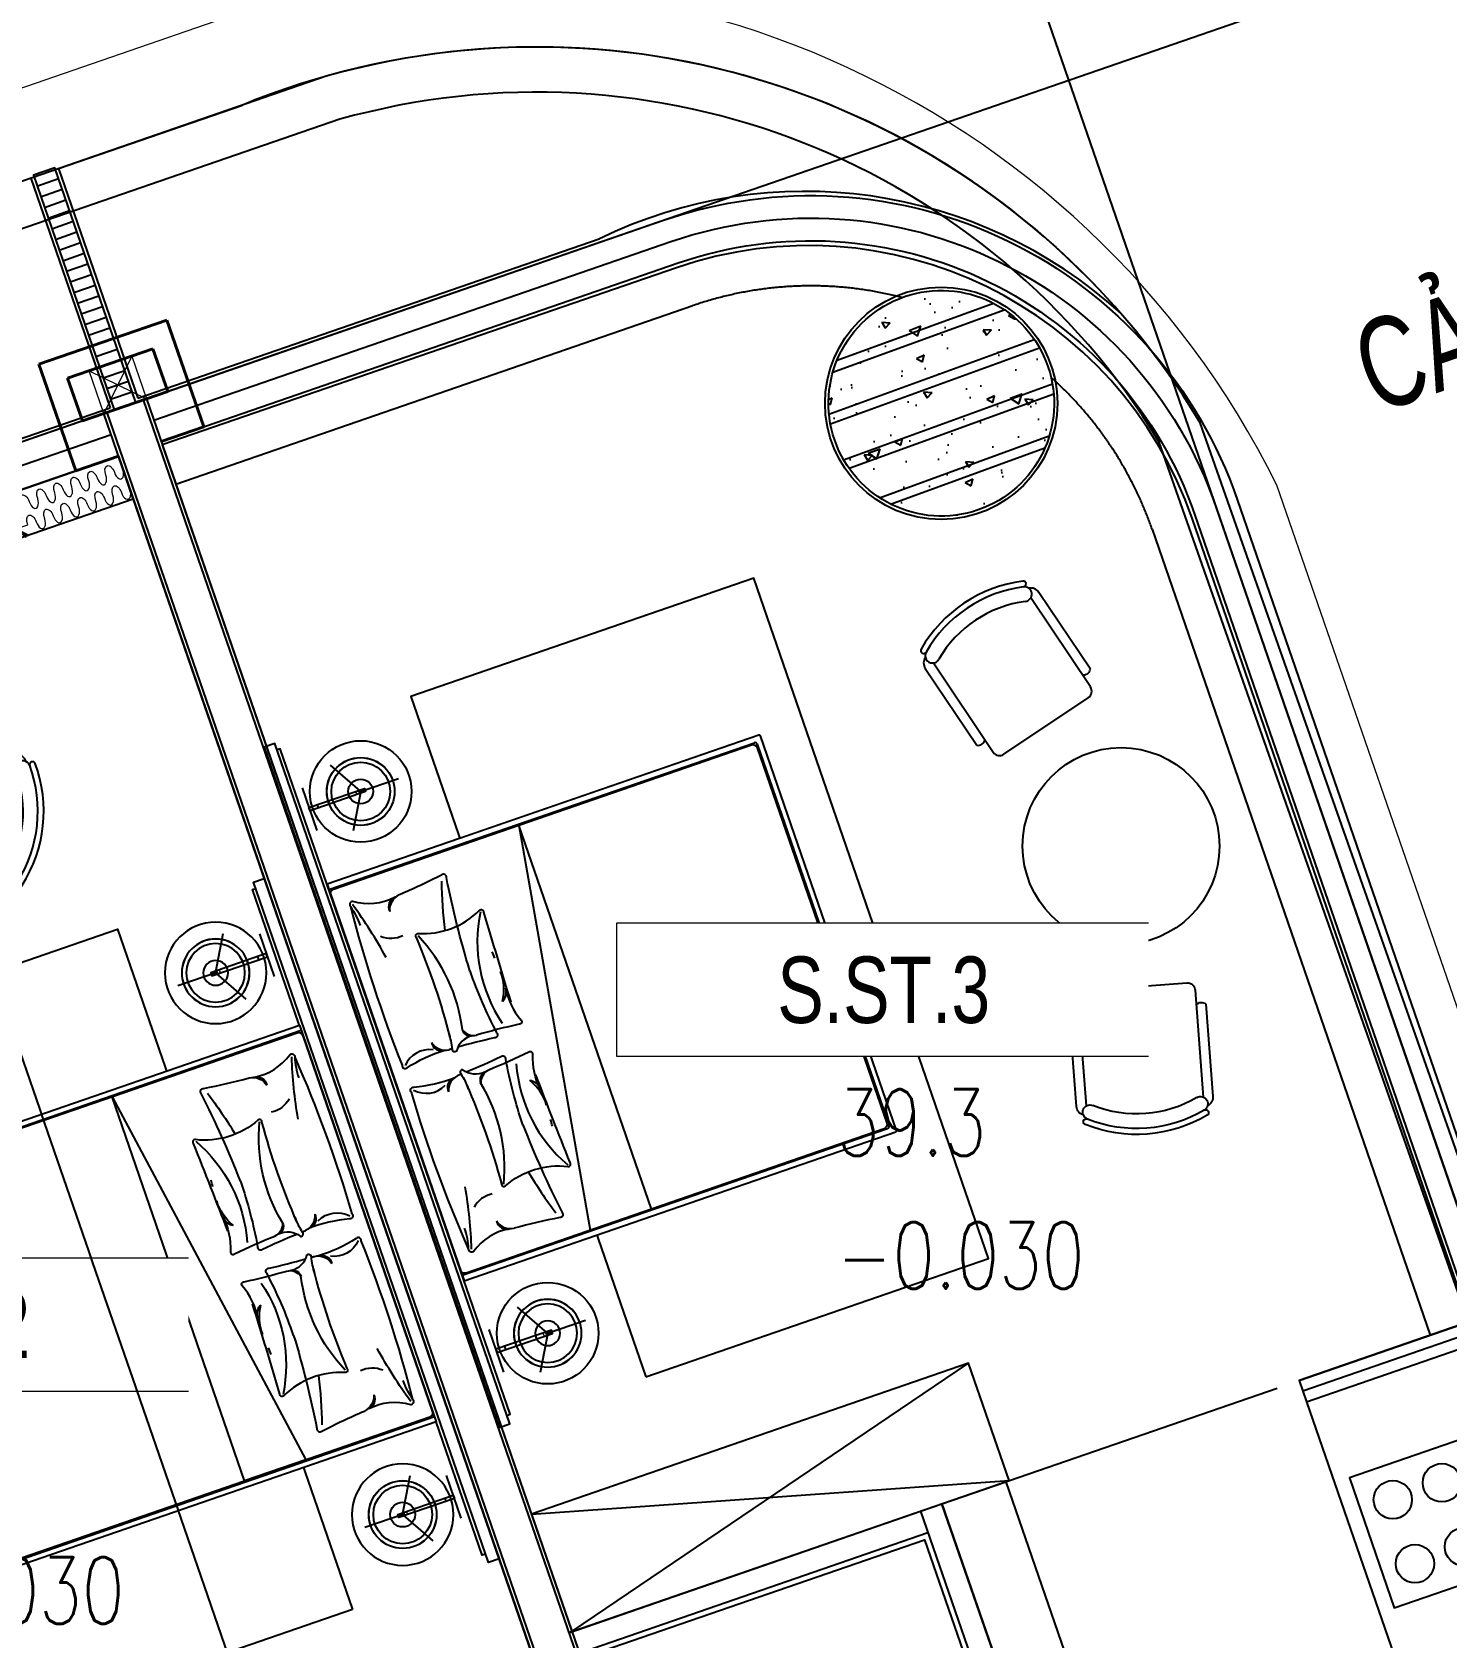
# Model space of a CAD drawing. Header units: millimetres. Extents: x -361699137 to 361252145, y -356478932 to 356523199.
# Drawn here: x -77126 to -70855, y 46992 to 54110 of the extents above; entities that cross this region are included whole.
import ezdxf
from ezdxf.enums import TextEntityAlignment as Align
from ezdxf.xclip import XClip

# ---------------------------------------------------------------- set-up
doc = ezdxf.new("R2010")
doc.units = ezdxf.units.MM
doc.header["$LTSCALE"] = 100
doc.header["$MEASUREMENT"] = 0
doc.header["$XCLIPFRAME"] = 0
doc.set_wipeout_variables(frame=1)
doc.linetypes.add('ACAD_ISO03W100', pattern=[30, 12, -18])
doc.linetypes.add('HIDDEN', pattern=[0.375, 0.25, -0.125])
for name, color, linetype, lineweight in [('A- NOI THAT', 3, 'Continuous', 9), ('AUDIT_I_220808132811-11', 7, 'Continuous', 9), ('CIC36 net manh', 8, 'Continuous', 9), ('KT-Chuviet', 255, 'Continuous', 15), ('KT-Kich thuoc', 159, 'Continuous', 18), ('KT-lomo nuoc', 3, 'HIDDEN', 5), ('KT-Net cat', 1, 'Continuous', 40), ('KT-Net thay', 7, 'Continuous', 15), ('KT-Net truc', 18, 'Continuous', 15)]:
    doc.layers.add(name, color=color, linetype=linetype, lineweight=lineweight)
for name, color, linetype in [('A-_SANIEQPT_E-_N', 251, 'Continuous'), ('A-ANNO-ROOM', 50, 'Continuous'), ('A-WALL-FNSH', 11, 'Continuous'), ('IDEA - dim', 251, 'Continuous'), ('KC', 5, 'Continuous'), ('KT-Net manh', 139, 'Continuous'), ('KT-Tuong', 1, 'Continuous'), ('Xref_ST_MBDV Cot vach 30.7.2022$0$KT-Text', 7, 'Continuous')]:
    doc.layers.add(name, color=color, linetype=linetype)
doc.layers.add('dien tich thong thuy', color=3, linetype='Continuous', plot=False)
doc.styles.add('220126_HDN_HBA typical plan$0$211210_HDN_HBA_TYPICAL PLAN CORE OPT 1$0$HBA-Text', font='GOTHIC.TTF')
doc.styles.add('font unicode ccu', font='arial.ttf')
doc.styles.add('ROMANS', font='ROMANS.SHX')
doc.styles.add('Xref_ST_MBDV Cot vach 30.7.2022$0$Arial', font='arial.ttf', dxfattribs={"width": 0.7})

# ---------------------------------------------------------------- blocks, each defined once
blk = doc.blocks.new('17-23F MEA_1BR (Type-2)$0$1X-LAMP1')
at = {"color": 0, "linetype": 'ByBlock', "lineweight": -2}
for p, q in [((0.03333333350902346, -0.0577350272233404), (-0.5900208757140597, 1.021946134262932)), ((0.03333333350902346, -0.0577350272233404), (-0.5900208757140597, 1.021946134262932)), ((0.03333333350902346, 0.0577350272233404), (-0.5900208757141566, -1.021946134263029)), ((0.03333333350902346, 0.0577350272233404), (-0.5900208757141566, -1.021946134263029)), ((-0.06666666701804692, 0), (1.180041751428119, 0)), ((-0.06666666701804692, 0), (1.180041751428119, 0))]:
    blk.add_line(p, q, dxfattribs=at)
at = {"color": 0, "linetype": 'ByBlock', "lineweight": -2, "const_width": 0.03333333333333333}
for points in [[(-0.4809644977131393, 0.8330549466758385), (-0.5824066106765531, 1.00875784035549)], [(-0.4809644977131393, 0.8330549466758385), (-0.5824066106765531, 1.00875784035549)], [(0.9619289954262786, 0), (1.164813221353009, 0)], [(0.9619289954262786, 0), (1.164813221353009, 0)], [(-0.4809644977130423, -0.8330549466761296), (-0.5824066106764562, -1.008757840355781)], [(-0.4809644977130423, -0.8330549466761296), (-0.5824066106764562, -1.008757840355781)]]:
    blk.add_lwpolyline(points, dxfattribs=at)
at = {"color": 0, "linetype": 'ByBlock', "lineweight": -2}
for radius in [1, 0.8666666666666667, 0.8666666666666667, 0.3666666666666667, 0.3666666666666667]:
    blk.add_circle((0, 0), radius, dxfattribs=at)
blk = doc.blocks.new('17-23F MEA_1BR (Type-2)$0$IFF-TABLE LAMP')
blk.add_line((40.000000018219, 192.484417756903), (40.0000000197324, 207.484417756903))
at = {"ltscale": 10}
blk.add_lwpolyline([(1.900480128824711e-08, 299.9922088806343), (3.800960257649422e-08, 99.99220888063428)], dxfattribs=at)
blk.add_lwpolyline([(1.827720552682877e-08, 192.4844177606865), (1.967418938875198e-08, 207.4844177607156), (260.0000000197906, 207.4844177360355), (260.0000000183354, 192.4844177360355)], close=True)
blk.add_circle((240.0000000190921, 199.9844177378982), 150.3620897276269)
at = {"layer": 'A- NOI THAT'}
blk.add_line((220.0000000182772, 192.4844177397608), (220.0000000196742, 207.4844177397899), dxfattribs=at)
at = {"ltscale": 10, "xscale": 150.0000000000582, "yscale": 150.0000000000582, "zscale": 1068.863950547171, "rotation": 359.9999999945528}
blk.add_blockref('17-23F MEA_1BR (Type-2)$0$1X-LAMP1', (240.0000000190921, 199.9844177378982), dxfattribs=at)
blk = doc.blocks.new('bk')
at = {"layer": 'IDEA - dim'}
blk.add_lwpolyline([(-0.0002675037831068039, -1377.500088232278), (49.99973246827722, -1377.500088232278), (49.99973246827722, 1812.499911767722), (-0.0002675037831068039, 1812.499911767722), (-0.02712895162403584, 1577.500073593284), (0.0002675037831068039, 1377.500088232337)], close=True, dxfattribs=at)
blk.add_lwpolyline([(49.99973249621689, -1337.500088473607), (64.9997324962169, -1337.500088473607), (64.99942849576473, 1783.275878090877), (49.99942846782506, 1783.275878090877)], dxfattribs=at)
for centre in [(339.9996877703816, 1487.597338693915), (339.9996877703816, -1052.500088209519)]:
    blk.add_circle(centre, 225, dxfattribs=at)
blk.add_blockref('17-23F MEA_1BR (Type-2)$0$IFF-TABLE LAMP', (99.99968774989247, 1287.612920955988), dxfattribs=at)
at = {"layer": 'IDEA - dim', "xscale": -1, "rotation": 180}
blk.add_blockref('17-23F MEA_1BR (Type-2)$0$IFF-TABLE LAMP', (99.99968774989247, -852.5156704715919), dxfattribs=at)
blk.add_wipeout([(2294.9927706439044, 1812.499911767722), (688.0012429019376, 1812.4999117677266), (688.0012429019379, -1377.5000882322693), (2294.992770643901, -1377.5000882322781)]).dxf.layer = 'IDEA - dim'
at = {"layer": 'IDEA - dim'}
blk.add_lwpolyline([(688.0012429021299, -1377.500088232162), (2294.992770643905, -1377.500088232162), (2294.992770643905, 1812.499911767722), (688.0012429021299, 1812.499911767722)], close=True, dxfattribs=at)
blk.add_wipeout([(2089.9927706438775, 1147.4999117677091), (2091.9910419872776, 1147.083241522198), (2093.528304549841, 1146.0354456736611), (2094.706365021883, 1144.167853025652), (2094.992770643896, 1142.4999117677187), (2094.9927706439044, -707.5000882322773), (2094.589172713081, -709.4681044970649), (2093.528304549837, -711.035622138211), (2091.9009560955064, -712.1216494708956), (2089.992770643904, -712.5000882322781), (64.9927706439039, -712.5000882322777), (64.99277064390344, -701.0793375772756), (64.99277064390344, -697.9310051431256), (64.9927706439039, -687.500088232277), (64.9927706439039, -680.5649314507604), (64.9927706439039, -670.3520584522034), (64.9927706439039, -662.5000882322773), (64.9927706439039, 1109.4022618851604), (64.99277064390344, 1116.6055294068224), (64.9927706439039, 1122.4999117677226), (64.9927706439039, 1128.4480348523368), (64.99277064390344, 1131.378109884231), (64.99277064390344, 1135.8747761278257), (64.9927706439039, 1141.999817293764), (64.9927706439039, 1147.4999117677226)]).dxf.layer = 'IDEA - dim'
for p, q in [((64.9927706439048, 1122.499911767722), (2059.992770643905, 1122.499911767722)), ((2069.992770643905, 1112.499911767722), (2069.992770643905, -677.5000882322784)), ((2059.992770643905, -687.5000882322784), (64.9927706439048, -687.5000882322784))]:
    blk.add_line(p, q, dxfattribs=at)
for points in [[(64.9927706439048, 1147.499911767722), (64.9927706439048, -712.5000882322784), (2089.992770643905, -712.5000882322784, 0.414213562373095), (2094.992770643905, -707.5000882322784), (2094.992770643905, 1142.499911767722, 0.414213562373095), (2089.992770643905, 1147.499911767722)], [(2064.992770643905, 1097.499911767722), (2064.992770643905, -662.5000882322784, -0.414213562373095), (2044.992770643905, -682.5000882322784), (84.9927706439048, -682.5000882322784, -0.414213562373095), (64.9927706439048, -662.5000882322784), (64.9927706439048, 1097.499911767722, -0.414213562373095), (84.9927706439048, 1117.499911767722), (2044.992770643905, 1117.499911767722, -0.414213562373095)]]:
    blk.add_lwpolyline(points, format="xyb", close=True, dxfattribs=at)
blk.add_lwpolyline([(953.7718744687736, 1117.499911767722), (666.7421166915447, -682.5000882322784), (953.7718744687736, -682.5000882322784), (953.7718744687736, 1117.499911767722)], dxfattribs=at)
for points in [[(130.5189307499677, 1020.231518037966, 0.0322267518500584), (117.5159490872175, 280.8010041856323, 0.6954102038374376), (134.8152468968183, 263.1623008393799, -0.06819172719823166), (318.2687705401331, 282.2858964790939)], [(328.4593590069562, 994.6956141073024, -0.1947777689282308), (148.3541835118085, 1037.328105219058, 0.695410203837745), (130.5189307499677, 1020.231518037966, -0.06869920635669718), (143.8733113575727, 927.151387460879)], [(537.5575337726623, 578.9210044868523, -0.02440708241230374), (574.8644917774945, 1003.142975099734, 0.682043984117207), (557.806493120268, 1020.778861292056, -0.01911888479107355), (351.0600977707654, 998.8431818563258)], [(359.6018241010606, 327.3320662273909, 0.03738852551350155), (362.1997381653637, 794.6251031684806, -0.6954102038374376), (375.8936223126948, 809.2183097908855, 0.212902074484743), (666.1287974137813, 818.2535849704291, -0.682043984117207), (680.682247037068, 804.7193091672962, 0.003833100174621584), (664.060634912923, 387.5748876007856)], [(537.5575337726623, 578.9210044868523, 0.03780406069757473), (560.3477269653231, 279.5233349141199, -0.682043984117207), (543.2897283080965, 261.8874487217981, 0.0153884113997309), (377.4013947639614, 275.936111175688, 0.0153884113997309)], [(662.7616236191243, 455.9914424225572, 0.1283367273639134), (681.1566764432937, 297.7767282337882, -0.682043984117207), (667.6581487227231, 283.1901158848777, 0.01651551347398293), (473.3836847953498, 299.4327982485411)], [(453.8603144548833, 302.6394694916089, 0.2943066146886709), (365.752360695973, 260.9987377833459, -0.695410203837745), (351.0036096442491, 274.5249526196276, 0.06869920635669718), (360.1544475667179, 350.1409014732926)], [(351.6931289527565, 277.1956480066874, 0.001401209682945915), (336.543332958594, 277.8231281575281)], [(130.5189307499677, -585.2316945025232, -0.0322267518500584), (117.5159490872175, 154.1988193498109, -0.6954102038374376), (134.8152468968183, 171.8375226960634, 0.06819172719823166), (318.2687705401331, 152.7139270563493)], [(351.6931289527565, 157.8041755287559, -0.001401209682945915), (336.543332958594, 157.1766953779152)], [(453.8603144548833, 132.3603540438344, -0.2943066146886709), (365.752360695973, 174.0010857520974, 0.695410203837745), (351.0036096442491, 160.4748709158157, -0.06869920635669718), (360.1544475685805, 84.85892206215067)], [(537.5575337726623, -143.921180951409, -0.03780406069757473), (560.3477269653231, 155.4764886213234, 0.682043984117207), (543.2897283080965, 173.1123748136451, -0.0153884113997309), (377.4013947639614, 159.0637123597553, -0.0153884113997309)], [(662.7616236191243, -20.99161888711387, -0.1283367273639134), (681.1566764432937, 137.2230953016551, 0.682043984117207), (667.6581487227231, 151.8097076505655, -0.01651551347398293), (473.3836847953498, 135.5670252869022)], [(359.6018241010606, 107.6677573080524, -0.03738852551350155), (362.1997381653637, -359.6252796330373, 0.6954102038374376), (375.8936223126948, -374.2184862554423, -0.212902074484743), (666.1287974137813, -383.2537614349858, 0.682043984117207), (680.682247037068, -369.7194856318529, -0.003833100174621584), (664.060634912923, 47.4249359346577)], [(537.5575337726623, -143.921180951409, 0.02440708241230374), (574.8644917774945, -568.1431515642907, -0.682043984117207), (557.806493120268, -585.7790377566125, 0.01911888479107355), (351.0600977707654, -563.8433583208825)], [(328.4593590069562, -559.6957905718591, 0.1947777689282308), (148.3541835118085, -602.3282816836145, -0.695410203837745), (130.5189307499677, -585.2316945025232, 0.06869920635669718), (143.8733113575727, -492.1515639254358)]]:
    blk.add_lwpolyline(points, format="xyb", dxfattribs=at)
for centre, radius, start, end in [((2059.992770643905, 1112.499911767722), 10, 0, 90), ((-1855.893261833116, 412.1197588521754), 2090.50573884574, 9.449345545667013, 17.06146431403828), ((359.1095205117017, 926.2340710241115), 73.05392663059416, 96.32596095485857, 166.521431934691), ((332.4132648278028, 949.5874807912624), 44.79447967226619, 89.52383022854765, 188.1184555516923), ((327.8923669625074, 957.256370790652), 37.44353618289027, 82.49582310884288, 89.13236035296606), ((2378.285411672667, 392.4501631337916), 1926.589560454453, 161.7731380905047, 168.2986577211647), ((293.389007082209, 941.4593048116076), 118.9285875093396, 227.918371660803, 277.1736100548109), ((-292.2060054279864, 496.0503682396375), 729.9684376083363, 347.776876654984, 24.55315643301806), ((1225.348830725998, 478.9245533357025), 649.21508015164, 149.2584259575628, 194.8124501654718), ((484.2919548079371, 602.2568904169602), 176.3869226037691, 357.8390457640604, 7.866675228716556), ((448.8585773725063, 520.9046236272552), 216.5311150494259, 327.0324244446084, 2.612978378356665), ((602.2806173525751, 457.1927433388191), 61.04320968946892, 297.5596185857169, 351.5320563729027), ((216.5345083046705, 194.2081220292603), 118.9285875093396, 63.63493232034747, 137.0816283558015), ((317.8965000156313, 327.0788292225916), 44.79447967226619, 171.8815444483077, 270.4761697714524), ((344.5927556995302, 350.4322389897425), 73.05392663059416, 193.478568065309, 263.6740390451414), ((457.8234593626112, 339.1117546694586), 36.68697397074765, 173.4173087237131, 272.2454878465561), ((478.6044039670378, 358.3762840105919), 59.17423787444497, 194.7429581683624, 264.9384292148029), ((216.5345083046705, 240.791701506183), 118.9285875093396, 222.9183716441985, 296.3650676796526), ((317.8965000156313, 107.9209943128517), 44.79447967226619, 89.52383022854765, 188.1184555516923), ((344.5927556995302, 84.56758454570081), 73.05392663059416, 96.32596095485857, 166.521431934691), ((-292.2060054279864, -61.05054470419418), 729.9684376083363, 335.446843566982, 12.22312334501602), ((457.8234593626112, 95.88806886598468), 36.68697397074765, 87.75451215344394, 186.5826912762869), ((478.6044039670378, 76.62353952485137), 59.17423787444497, 95.06157078519713, 165.2570418316376), ((1225.348830725998, -43.92472980025923), 649.21508015164, 165.1875498345282, 210.7415740424371), ((602.2806173525751, -22.19291980337584), 61.04320968946892, 8.46794362709735, 62.44038141428312), ((448.8585773725063, -85.90480009181192), 216.5311150494259, 357.3870216216433, 32.96757555539167), ((484.2919548079371, -167.2570668815169), 176.3869226037691, 352.1333247712835, 2.160954235939574), ((-1855.893261833116, 22.88006468326785), 2090.50573884574, 342.9385356859617, 350.550654454333), ((2378.285411672667, 42.54966040165164), 1926.589560454453, 191.7013422788353, 198.2268619094953), ((293.389007082209, -506.4594812761643), 118.9285875093396, 82.82638994518913, 132.081628339197), ((332.4132648278028, -514.5876572558191), 44.79447967226619, 171.8815444483077, 270.4761697714524), ((359.1095205117017, -491.2342474886682), 73.05392663059416, 193.478568065309, 263.6740390451414), ((327.8923669625074, -522.2565472552087), 37.44353618289027, 270.8676396470339, 277.5041768911571), ((2059.992770643905, -677.5000882322784), 10, 270, 0)]:
    blk.add_arc(centre, radius, start, end, dxfattribs=at)
blk = doc.blocks.new('CH12')
for p, q in [((-312.375, -149.2411279597436), (-312.375, -572.1779138786915)), ((-267.75, -149.2411279597436), (-267.75, -639.6303226458076)), ((267.75, -639.6303226458076), (267.75, -149.2411280118249)), ((312.375, -572.1779138786915), (312.375, -149.2411246072115)), ((-232.0500000000029, -675.3303226458047), (232.0500000000029, -675.3303226458047))]:
    blk.add_line(p, q)
for centre, radius, start, end in [((-273.6712626853696, -77.20016474780641), 13.38749999999989, 116.2505862071374, 296.2505862071374), ((0, -632.1362743546706), 632.1362743546692, 63.74941379286258, 116.2505862071374), ((0, -632.1362743546706), 605.3612743546691, 63.7494137928626, 116.2505862071374), ((273.671262685355, -77.20016474780641), 13.38750000000007, 243.7494137928627, 63.74941379286245), ((-267.75, -149.2411279597436), 44.62499999999999, 111.939144832112, 180), ((-252.9468673518131, -119.2240579767858), 33.46874999998481, 116.2505888953854, 296.2505888953855), ((0, -632.1362743546706), 538.4237743546691, 63.74941109871938, 116.2505888953856), ((252.9468674045929, -119.2240580028119), 33.46875000001501, 243.7494110987195, 63.74941109871941), ((267.75, -149.2411280118286), 44.62499999999959, 0, 68.06085506708637), ((-290.0625, -549.8654138786915), 31.55464011044969, 225, 315), ((290.0625, -549.8654138786915), 31.55464011044961, 225.0000000000001, 315.0000000000002), ((-232.0500000000029, -639.6303226458076), 35.7, 180, 269.9999999999999), ((232.0500000000029, -639.6303226458076), 35.7, 270, 0)]:
    blk.add_arc(centre, radius, start, end)
blk = doc.blocks.new('*U204')
at = {"ltscale": 5}
blk.add_lwpolyline([(305, -530), (305, -1.13686837721616e-13), (-305, 0), (-305, -530)], close=True, dxfattribs=at)
for centre in [(-150, -150), (150, -150.0000000000001), (-150, -380), (150, -380)]:
    blk.add_circle(centre, 85, dxfattribs=at)
blk = doc.blocks.new('12')
at = {"layer": 'A-WALL-FNSH', "color": 5}
blk.add_line((3769.99999984137, 97.6562070186992, -2.811382123642258e-05), (3769.999999840409, 897.6839583654364, -2.626974913441031e-06), dxfattribs=at)
at = {"layer": 'IDEA - dim'}
for p, q in [((3719.999999779742, 4322.683955689958), (3719.999999779742, 2672.683955684326)), ((3819.999999779771, 4322.683955688153), (3819.999999779728, 2672.683955684362)), ((3819.999999840904, 897.7117071349203, 1.122308977712636e-05), (3819.99999984134, 97.68395579014032, -1.426375654585399e-05))]:
    blk.add_line(p, q, dxfattribs=at)
blk.add_lwpolyline([(2055.004654931341, 2697.691955940783), (194.9999997801788, 2697.683955686131), (194.999999779684, 3497.683955689827), (994.9999997806444, 3497.68395568987), (994.9999997801497, 4297.683955689761), (3694.999999779684, 4297.68395568803), (3694.999999779713, 2697.683955687906), (2804.999999780208, 2697.683955688037)], dxfattribs=at)
for points, elevation in [([(3819.999999791995, 2257.683955687979), (4369.999999791995, 2257.683955687986), (4369.999999792402, 4307.683955688983), (3819.999999788633, 4307.683955687971)], -2.389350400739667e-07), ([(3819.999999841311, 97.65620702042361), (3819.999999840846, 897.6839583652254), (3719.999999841297, 897.683958367059), (3719.999999841311, 97.65620702037995)], -2.811382123642204e-05)]:
    blk.add_lwpolyline(points, close=True, dxfattribs=dict(at, elevation=elevation))
at = {"layer": 'IDEA - dim', "elevation": -2.63948761788041e-05}
blk.add_lwpolyline([(9500.00070912682, 4307.683955321751), (9500.00070849045, 1882.656204832951, -0.4142135623729066), (7600.000708491367, -17.34379519314825), (3820.000709154483, -17.34379303441528)], format="xyb", dxfattribs=at)
at = {"layer": 'IDEA - dim'}
blk.add_lwpolyline([(2804.999999780179, 2572.683955689819), (3819.999999783089, 2572.683955688044), (3819.999999783089, 2272.683955687935), (2804.999999780179, 2272.683955689659)], close=True, dxfattribs=at)
at = {"layer": 'IDEA - dim', "elevation": -2.626974913442549e-06}
blk.add_lwpolyline([(3719.999999841268, 897.6839583670808), (869.9999998412386, 897.6839583670226)], dxfattribs=at)
at = {"layer": 'IDEA - dim', "extrusion": (-1.100795817672327e-08, 4.008909220959072e-09, 1)}
blk.add_circle((6316.702317795394, 870.9004722324075, 0.002443299254418466), 436.4401978142554, dxfattribs=at)
at = {"layer": 'KT-Net manh', "linetype": 'ACAD_ISO03W100', "ltscale": 4}
for p, q in [((3819.999999788663, 4307.683955688153, -2.389350400732078e-07), (4369.999999792039, 2257.683955688022, -2.389350400741836e-07)), ((4369.999999792461, 4307.68395568915, -2.389350400753762e-07), (3819.999999792039, 2257.683955688146, -2.389350400733162e-07)), ((3819.999999783133, 2572.683955688131), (3819.999999780252, 1000.000000000182))]:
    blk.add_line(p, q, dxfattribs=at)
for points, elevation in [([(9200.00070912634, 4307.683954277003), (9200.000708490465, 1882.656204917846, -0.1480189822651062), (8931.454006646862, 995.3951864151022)], -2.639487617880443e-05), ([(8381.500566680159, 486.4979145032703, -0.1282711694948271), (7600.000708486477, 282.6562048068081), (3820.000709153872, 282.6562069634892)], -2.639487617880334e-05)]:
    blk.add_lwpolyline(points, format="xyb", dxfattribs=dict(at, elevation=elevation))
at = {"layer": 'KT-Tuong'}
for p, q in [((9599.999999780252, 4322.683955688139), (969.9999997802079, 4322.683955689892)), ((3819.999999779742, 2672.683955686196), (2804.999999780252, 2672.683955686261)), ((3819.999999779728, 2672.683955684362), (3819.999999780208, 2572.68395568803)), ((3819.999999780208, 2572.68395568803), (2804.999999780208, 2572.683955689885))]:
    blk.add_line(p, q, dxfattribs=at)
at = {"layer": 'A-_SANIEQPT_E-_N', "linetype": 'Continuous', "extrusion": (2.719280583687875e-09, -1.592900267000916e-08, 1), "rotation": 3.398880995073365e-08}
blk.add_blockref('*U204', (3035.000000044034, 827.6839574865443, -1.636786291421527e-05), dxfattribs=at)
at = {"layer": 'IDEA - dim', "extrusion": (-5.904045485407613e-09, 1.011873229553076e-08, -1), "xscale": 0.9698671062557902, "yscale": 0.9698671062557902, "zscale": -0.969867106255787, "rotation": 284.7287621998113}
blk.add_blockref('CH12', (-5072.154624613284, 1177.764114738321, 0.07239756429903606), dxfattribs=at)
at = {"layer": 'IDEA - dim', "extrusion": (5.904045485407609e-09, 1.011873229553076e-08, -1), "xscale": -0.9698671062557891, "yscale": 0.9698671062557876, "zscale": -0.9698671062557891, "rotation": 75.27123780018836}
blk.add_blockref('CH12', (-7561.250010977217, 1177.764114738364, 0.07247215249464019), dxfattribs=at)
at = {"layer": 'IDEA - dim', "rotation": 270}
blk.add_blockref('bk', (6157.50008801285, 4317.676726330188), dxfattribs=at)
at = {"layer": 'IDEA - dim'}
for points, elevation in [([(9600.000004137008, 4307.68395531537), (9600.000708490465, 1882.656204806859, -0.4142135623733651), (7600.000708489504, -117.3437951931919), (3000.000709154439, -117.3437925686449)], -2.639487617880584e-05), ([(9400.000709126354, 4307.683955328233), (9400.000708490435, 1882.656204862738, -0.4142135623731718), (7600.000708489504, 82.6562048068663), (3000.000709268556, 82.65620743128238)], -2.63948761788054e-05)]:
    blk.add_lwpolyline(points, format="xyb", dxfattribs=dict(at, elevation=elevation))
at = {"layer": 'KT-Net manh', "extrusion": (2.719280583687873e-09, -1.592900267000917e-08, 1), "elevation": -1.636786291421605e-05}
blk.add_lwpolyline([(9599.999999780237, 4322.683955688095), (9599.999999779218, 4307.683955315522), (3819.999999788633, 4307.683955688096), (3819.999999779771, 4322.683955688154)], dxfattribs=at)
blk = doc.blocks.new('*U207')
for points in [[(482.6951045578201, -398.9039813853606), (464.6170375002125, -396.4493711387506), (464.3337632049024, -466.3349522090732)], [(396.7561588253833, -484.1490495130481), (464.3337632049024, -466.3349522090732), (394.4481821902239, -466.0516779393653)]]:
    blk.add_hatch(color=256).paths.add_polyline_path(points)
blk.add_line((464.3337632049024, -466.3349522090732), (416.9273155568029, -418.7598943406972))
for points in [[(482.6951045578201, -398.9039813853606), (464.6170375002125, -396.4493711387506), (464.3337632049024, -466.3349522090732)], [(396.7561588253833, -484.1490495130481), (464.3337632049024, -466.3349522090732), (394.4481821902239, -466.0516779393653)]]:
    blk.add_lwpolyline(points, close=True)
for centre in [(16.76743755071067, -17.17677016190672), (85.71403000141326, -87.65612936302188), (155.3043908096025, -157.4940017787478), (224.8947516177918, -227.3318741944736), (294.485112425981, -297.1697466101995), (364.0754732341703, -367.0076190259254)]:
    blk.add_ellipse(centre, major_axis=(34.52187991841241, 31.95056764796491), ratio=0.5238875827070036, start_param=4.731720461219403, end_param=7.873313114809197)
at = {"extrusion": (0, 0, -1)}
for centre in [(51.5728287498025, -52.1059534814385), (120.5194212005051, -122.5853126825537), (190.1097820086943, -192.4231850982796), (259.7001428168836, -262.2610575140054), (329.2905036250728, -332.0989299297313), (398.8808644332621, -401.9368023454572)]:
    blk.add_ellipse(centre, major_axis=(-32.07293168385898, -34.4082260416161), ratio=0.5238875826554585, start_param=4.731720461217387, end_param=7.87331311480718, dxfattribs=at)
blk = doc.blocks.new('stdo')
at = {"layer": 'A-WALL-FNSH', "color": 5}
for p, q in [((125.0000000001091, -1099.999999866763), (4135.000000000087, -1100)), ((125.0000000001382, -1199.999999866763), (4135.000000000015, -1200))]:
    blk.add_line(p, q, dxfattribs=at)
blk.add_lwpolyline([(124.9999999999854, -1299.999999866763), (4134.999999999985, -1300)], dxfattribs=at)
at = {"layer": 'KT-Net manh', "linetype": 'ACAD_ISO03W100', "ltscale": 4}
blk.add_lwpolyline([(124.9999999999854, -1299.999999866763), (4134.999999999985, -1300), (4135.000000000007, -1500), (124.9999999999854, -1499.999999866763)], close=True, dxfattribs=at)
at = {"layer": 'KT-Tuong'}
blk.add_line((109.9999999999927, -1099.999999866763), (109.9999999999927, -9729.999999866763), dxfattribs=at)
at = {"layer": 'CIC36 net manh', "color": 8, "xscale": -0.8100000000112599, "yscale": 0.8100000000112599, "zscale": 0.8100000000112599, "rotation": 134.8767987960269}
for p in [(125.7459850217856, -1361.336658707995), (125.5282706897706, -1456.290285194933)]:
    blk.add_blockref('*U207', p, dxfattribs=at)
at = {"layer": 'IDEA - dim', "extrusion": (-1.101823627771677e-08, 3.980573537919561e-09, -1), "xscale": 0.9698671062557889, "yscale": 0.9698671062557889, "zscale": -0.9698671062557889, "rotation": 244.8546697310385}
blk.add_blockref('CH12', (-976.408485452522, -2739.741005975707, 0.07239392901091905), dxfattribs=at)
at = {"layer": 'IDEA - dim'}
blk.add_blockref('bk', (125.0002675037831, -5092.499911634368), dxfattribs=at)
at = {"layer": 'KT-Net manh'}
blk.add_lwpolyline([(134.9999999999709, -7004.999999866763), (124.9999999999636, -7004.999999866763), (125.000000000131, -1099.999999869382), (109.9999999999927, -1099.999999869353)], dxfattribs=at)
blk = doc.blocks.new('TAG CAO DO SAN')
blk.add_wipeout([(1526701.778855525, -266095.22987594287), (1527644.6359120198, -266095.22987594287), (1527644.6359120198, -266330.944140067), (1526701.778855525, -266330.944140067)]).dxf.layer = 'KT-Net thay'
at = {"layer": 'KT-Net thay', "flags": 128}
blk.add_lwpolyline([(1526701.778855525, -266095.2298759429), (1526701.778855525, -266330.9441400666), (1527644.63591202, -266330.9441400666), (1527644.63591202, -266095.2298759429)], close=True, dxfattribs=at)
blk.add_lwpolyline([(1526701.778855525, -266330.9441400666), (1527644.63591202, -266330.9441400666)], dxfattribs=at)
at = {"layer": 'KT-Chuviet', "color": 31, "style": 'font unicode ccu', "width": 0.75}
blk.add_attdef('TÊNPHÒNG', text='', height=117.85713, dxfattribs=at).set_placement((1527175.308820772, -266213.4467624734), align=Align.MIDDLE_CENTER)
blk = doc.blocks.new('A$C1AAC5519')
at = {"layer": 'A-ANNO-ROOM', "insert": (772.955269176513, 1216.574747113511), "char_height": 600, "attachment_point": 2, "rotation": 50.44882673977027, "style": '220126_HDN_HBA typical plan$0$211210_HDN_HBA_TYPICAL PLAN CORE OPT 1$0$HBA-Text'}
blk.add_mtext_dynamic_manual_height_columns('S.B1.', width=722857412.8743668, gutter_width=9765.624999999996, heights=[0], dxfattribs=at)
blk = doc.blocks.new('A$C418F5BC8')
at = {"layer": 'A-ANNO-ROOM', "insert": (648.1133449638728, 1090.790118377889), "char_height": 600, "attachment_point": 2, "rotation": 50.44882673977027, "style": '220126_HDN_HBA typical plan$0$211210_HDN_HBA_TYPICAL PLAN CORE OPT 1$0$HBA-Text'}
blk.add_mtext_dynamic_manual_height_columns('SL-S', width=722857412.8743668, gutter_width=9765.624999999996, heights=[0], dxfattribs=at)
blk = doc.blocks.new('A$C2A6C5140')
at = {"layer": 'A-ANNO-ROOM', "insert": (731.4497625969816, 1190.0169191678, 0.0003277973379295924), "char_height": 600, "attachment_point": 2, "rotation": 50.44882673977027, "style": '220126_HDN_HBA typical plan$0$211210_HDN_HBA_TYPICAL PLAN CORE OPT 1$0$HBA-Text'}
blk.add_mtext_dynamic_manual_height_columns('2-BR', width=722857412.8743668, gutter_width=9765.624999999996, heights=[0], dxfattribs=at)
blk = doc.blocks.new('A$C5388591E')
at = {"layer": 'A-ANNO-ROOM', "insert": (894.3001998505497, 842.1987865094561, 0.0004622000541105721), "char_height": 600, "attachment_point": 2, "rotation": 1.4064704596368105, "style": '220126_HDN_HBA typical plan$0$211210_HDN_HBA_TYPICAL PLAN CORE OPT 1$0$HBA-Text'}
blk.add_mtext_dynamic_manual_height_columns('3-BR', width=722857412.8743668, gutter_width=9765.624999999996, heights=[0], dxfattribs=at)
blk = doc.blocks.new('A$C21AF0CCA')
at = {"layer": 'A-ANNO-ROOM', "insert": (1197.56892258345, 814.6835720778872), "char_height": 600, "attachment_point": 2, "rotation": 0.10542954816276216, "style": '220126_HDN_HBA typical plan$0$211210_HDN_HBA_TYPICAL PLAN CORE OPT 1$0$HBA-Text'}
blk.add_mtext_dynamic_manual_height_columns('S.B1P.', width=722857412.8743668, gutter_width=9765.624999999996, heights=[0], dxfattribs=at)
blk = doc.blocks.new('Louvre')
for p, q in [((-390.067916277796, 975.9572027104441, 0.1512365001885502), (-295.1435544323176, 1008.729661013116, 0.1512365002144518)), ((-373.750619571656, 928.6946823777398, 0.1512365001885502), (-278.8262577261776, 961.4671406804118, 0.1512365002144518)), ((-357.4333228655159, 881.4321620450355, 0.1512365001885502), (-262.5089610200375, 914.2046203477075, 0.1512365002144518)), ((-341.1160261593759, 834.1696417123312, 0.1512365001885502), (-246.1916643138975, 866.9421000150032, 0.1512365002144518)), ((-324.7987294532359, 786.9071213796269, 0.1512365001885502), (-229.8743676077574, 819.6795796822989, 0.1512365002144518)), ((-308.4814327470958, 739.6446010469226, 0.1512365001885502), (-213.5570709016174, 772.4170593495946, 0.1512365002144518)), ((-292.1641360409558, 692.3820807142183, 0.1512365001885502), (-197.2397741954774, 725.1545390168903, 0.1512365002144518)), ((-275.8468393348157, 645.119560381514, 0.1512365001885502), (-180.9224774893373, 677.892018684186, 0.1512365002144518)), ((-259.5295426286757, 597.8570400488097, 0.1512365001885502), (-164.6051807831973, 630.6294983514817, 0.1512365002144518)), ((-243.2122459225357, 550.5945197161054, 0.1512365001885502), (-148.2878840770572, 583.3669780187774, 0.1512365002144518)), ((-226.8949492163956, 503.3319993834011, 0.1512365001885502), (-131.9705873709172, 536.1044576860731, 0.1512365002144518)), ((-210.5776525102556, 456.0694790506968, 0.1512365001885502), (-115.6532906647772, 488.8419373533688, 0.1512365002144518)), ((-194.2603558041155, 408.8069587179925, 0.1512365001885503), (-99.33599395863712, 441.5794170206646, 0.1512365002144518)), ((-177.9430590979755, 361.5444383852882, 0.1512365001885503), (-83.01869725249708, 394.3168966879603, 0.1512365002144518)), ((-161.6257623918355, 314.2819180525839, 0.1512365001885503), (-66.70140054635704, 347.054376355256, 0.1512365002144518)), ((-145.3084656856954, 267.0193977198796, 0.1512365001885503), (-50.38410384021699, 299.7918560225517, 0.1512365002144518)), ((-128.9911689795554, 219.7568773871753, 0.1512365001885503), (-34.06680713407695, 252.5293356898474, 0.1512365002144518)), ((-112.6738722734153, 172.494357054471, 0.1512365001885503), (-17.74951042793691, 205.2668153571431, 0.1512365002144518)), ((-96.35657556727529, 125.2318367217667, 0.1512365001885503), (-1.43221372179687, 158.0042950244388, 0.1512365002144518)), ((-80.03927886113524, 77.96931638906244, 0.1512365001885503), (14.88508298434317, 110.7417746917345, 0.1512365002144518)), ((-63.7219821549952, 30.70679605635814, 0.1512365001885503), (31.20237969048321, 63.47925435903016, 0.1512365002144518)), ((-47.40468544885516, -16.55572427634615, 0.1512365001885503), (47.51967639662325, 16.21673402632587, 0.1512365002144518))]:
    blk.add_line(p, q)
at = {"elevation": 0.1512365001885503}
blk.add_lwpolyline([(47.5188208874315, 16.2192119784886), (-311.4533339738846, 1055.970408101566), (-405.9933989513665, 1023.379364635679), (-47.40468544885516, -16.55572427634615)], close=True, dxfattribs=at)
blk = doc.blocks.new('*U394')
at = {"layer": 'KT-lomo nuoc', "ltscale": 500}
for p, q in [((-28.33471976279814, -197.9919822951755), (-197.9826852428358, 28.32542271045782)), ((-226.3174050056345, -169.6572625323773), (-1.734723475976807e-18, -0.009297052340116352))]:
    blk.add_line(p, q, dxfattribs=at)
blk.add_lwpolyline([(-28.33471976279814, -197.9919822951755), (-226.3174050056345, -169.6572625323773), (-197.9826852428358, 28.32542271045782), (-1.734723475976807e-18, -0.009297052340116352)], close=True, dxfattribs=at)
blk = doc.blocks.new('CTN TN T39')
at = {"layer": 'KT-Net cat'}
for p, q in [((-72605.5385188775, 25762.50879173679, -6.417649743211627e-05), (-73172.68876286631, 25566.70123125104, -6.417649743211627e-05)), ((-72442.36555180777, 25289.88358841197, -6.417649743211627e-05), (-72605.53851887732, 25762.50879173669, -6.417649743211627e-05)), ((-72667.42896612834, 25635.34915765757, -6.417649743211627e-05), (-73045.52912878757, 25504.8107840004, -6.417649743211627e-05)), ((-72667.42896612827, 25635.34915765758, -6.417649743211627e-05), (-72602.15977930027, 25446.29907632717, -6.417649743211627e-05)), ((-73172.68876286647, 25566.70123125188, -6.417649743211627e-05), (-73009.51579579696, 25094.07602792715, -6.417649743211627e-05)), ((-73045.52912878768, 25504.81078400096, -6.417649743211627e-05), (-72980.25994195987, 25315.76070267106, -6.417649743211627e-05)), ((-72980.25994195962, 25315.76070267056, -6.417649743211627e-05), (-72602.1597793004, 25446.29907632773, -6.417649743211627e-05)), ((-72442.36555180779, 25289.88358841212, -6.417649743211627e-05), (-72631.31962647542, 25224.64754770394, -6.417649743211627e-05)), ((-72820.36971443851, 25159.37835858516, -6.417649743211627e-05), (-73009.51579579651, 25094.07602792641, -6.417649743211627e-05))]:
    blk.add_line(p, q, dxfattribs=at)
at = {"layer": 'KT-lomo nuoc', "linetype": 'HIDDEN', "rotation": 207.1966150065736}
blk.add_blockref('*U394', (-72885.5827984876, 25348.33620295334, -6.419293849109171e-05), dxfattribs=at)
blk = doc.blocks.new('A$C0e39c971')
at = {"layer": 'KC', "ltscale": 0.5}
h = blk.add_hatch(dxfattribs=at)
h.set_pattern_fill('VATLIEU04', color=256, scale=50, angle=335.0000000000001, pattern_type=2)
h.set_pattern_definition([(24.99999999999999, (124724.1343573192, -47991.11388394753), (311.7691453077651, -180.0000000872239), [37.5, -412.5]), (330.0000000000001, (124724.1343573192, -47991.11388394753), (96.0693589620723, 370.1782177728818), [30, -330]), (75.45140000000006, (124750.1151195429, -48006.11388148052), (407.8386491811398, 190.1778981800789), [31.870095, -350.571056]), (21.18420000000001, (124766.3961834933, -47900.48310524387), (448.6487574469091, -300.5233642087554), [56.25, -618.75]), (71.6356, (124803.783564053, -47925.52674230379), (629.3860448110145, 243.9225419778903), [47.805144, -525.8565]), (326.1842, (124766.3961834933, -47900.48310524387), (629.3858544868855, 243.9230334741571), [45, -495]), (356, (124801.1461163017, -47944.27171300682), (185.4137068775497, -308.5802283025617), [37.5, -412.5]), (300.9999999999999, (124801.1461163017, -47944.27171300682), (263.4901157824137, 277.1898149821902), [30, -330]), (46.45140000000007, (124816.5972421546, -47969.98674192226), (448.9037945028658, -31.39076302064097), [31.870095, -350.571056]), (12.50000000000003, (124724.1343573192, -47991.11388394753), (75.8537967068254, 148.2826575333731), [0, -326, 0, -335, 0, -331.25]), (342.5000000000001, (124724.1343573192, -47991.11388394753), (202.5537812009227, 123.140207573354), [0, -191, 0, -318.5, 0, -126.25]), (302.5, (124623.0810390648, -47943.99194776341), (237.1376650558807, -123.022382970925), [0, -125, 0, -390, 0, -517.5]), (292.5000000000001, (124577.7656497129, -47922.86103467636), (285.4261800959733, -77.86960007487525), [0, -162.4999999999975, 0, -258.9999999999951, 0, -367.4999999999951]), (20.00000000000001, (124724.1343573192, -47991.11388394753), (-72.67928045670466, 199.6846819170055), []), (20.00000000000001, (124750.019725851, -47935.60253199154), (-72.67928045670466, 199.6846819170055), [])])
edge = h.paths.add_edge_path()
edge.add_ellipse((-21289.37356793415, -8586.203645331934), major_axis=(-163.1445514690396, 472.635012801597), ratio=0.999999743796102, start_angle=0, end_angle=360)
at = {"layer": 'KC', "ltscale": 2000}
for p, q in [((5878.170421930728, 2029.426912587933), (-61552.03433026094, -21250.72021190883)), ((-22883.76266225846, -901.2339577445346), (-12981.75469739223, -29582.0786573459)), ((-28366.21502084937, -2794.040375681547), (-10200.9177287817, -55409.23442565966))]:
    blk.add_line(p, q, dxfattribs=at)
at = {"layer": 'KC', "elevation": 1.034975806175202e-10}
for points in [[(-17552.23584064748, -16036.06459273009), (-17553.1389593645, -16036.37639277731), (-20141.8602483701, -8672.649219421492, 0.3383369275737885), (-24015.29082174599, -7136.458974841615), (-53451.03999679349, -17291.55951986432, 0.4594566638934902), (-55491.1399245502, -22440.97886224906), (-46722.43160347594, -36767.33588192488, 0.2796886410766748), (-41756.25934116053, -37798.72170729071), (-19038.83478782838, -29961.01369796699, 0.2042794764179826), (-18972.52809744002, -29839.90109064529), (-18748.74024396064, -28810.03134434265, -0.275411558420597), (-18020.89218299882, -28009.52022957452), (-13608.50410666387, -26491.64415193349, -0.4141945204059637), (-12447.42789786076, -27056.16764173837), (-4118.211540221004, -51146.8806521662, 0.3197537419032751), (701.8279530112632, -54580.38154215179), (45839.20945656975, -54580.38154215179, 0.3653099340488337), (50805.18134907098, -50269.65953950946, 0.1024343471952136), (50796.20608748565, -48647.75340763869), (48355.04031652305, -37177.11983438133, 0.1326112318916029), (46888.71811021073, -34378.50465145579, 0.06649945757597092), (45757.53223259235, -33464.07898575653, 0.1376152775427903), (43676.93692294578, -32880.38154222074), (18033.23583193077, -32880.38154215258)], [(-17486.96665380361, -16225.11467405443), (-17675.86034982478, -16290.32986916499), (-20323.69321541212, -8758.457316627744, 0.336124332873481), (-23955.56272606945, -7327.420694310193), (-53385.81406460062, -17480.62452923827, 0.1867970420990554), (-55288.46760288459, -19088.23601276359, 0.1867970420990554)]]:
    blk.add_lwpolyline(points, format="xyb", dxfattribs=at)
at = {"layer": 'KC', "ltscale": 0.5}
blk.add_ellipse((-21289.37356793415, -8586.203645331847, 7.594850334996254e-05), major_axis=(-163.1445513445069, 472.6350128445774), ratio=0.9999997437961016, dxfattribs=at)

msp = doc.modelspace()

# ---------------------------------------------------------------- linework, layer by layer
at = {"layer": 'AUDIT_I_220808132811-11', "elevation": 1.118653840330101e-10}
for points in [[(-69193.30637794166, 45106.94538371818), (-71608.18641396164, 52101.56739367126, 0.3643585262583712), (-76316.22335845136, 54156.43183830037), (-105251.9352621387, 44174.19969276607, 0.4519047578513394), (-107468.3438809736, 38521.0920903217), (-99355.1182781613, 24907.26294021989, 0.3106788684848847), (-93192.1073306115, 22936.01019132367), (-70669.28839360795, 30727.35068779386, 0.2299220823866625), (-70384.42438073971, 31142.11707948335), (-70163.50289504483, 32158.79582628727, -0.2789899883790971), (-69704.65776879928, 32660.41716481154), (-65284.34999406608, 34181.01764486975, -0.4143403845293878), (-64631.75593334719, 33863.92266491413), (-56302.53957563703, 9773.209654282633, 0.3197537419032749), (-51104.45776920996, 6070.414576847223), (-5967.076265651645, 6070.414576847223, 0.4808685683322463), (-826.5305198492715, 12501.31484617034), (-1435.178516527987, 15196.44977954429), (-1480.444214882969, 15396.89038593689), (-3255.875840014254, 23916.51383654246)], [(-71948.14597059134, 52378.14689957752, 0.3705775420195172), (-76192.99661247316, 53786.20015951031)], [(-107297.4256467714, 38609.81725674996, -0.4594566638934902), (-105257.3257190147, 43759.23659913469), (-75821.57654396608, 53914.33714415779)]]:
    msp.add_lwpolyline(points, format="xyb", dxfattribs=at)

# ---------------------------------------------------------------- next in the draw order: block references
at = {"layer": 'IDEA - dim', "extrusion": (-1.416947009368136e-08, -7.768766325373085e-09, 0.9999999999999999), "rotation": 109.0471379200311}
msp.add_blockref('12', (-69414.28691603702, 44815.42989847417, 0.0006517707425763762), dxfattribs=at)

# ---------------------------------------------------------------- next in the draw order: linework, layer by layer
at = {"layer": 'dien tich thong thuy', "elevation": 1.852849350359275e-10}
msp.add_lwpolyline([(-77008.2722389662, 53504.93583517407), (-76192.99553063884, 53786.19984839299)], dxfattribs=at)
at = {"layer": 'dien tich thong thuy'}
for centre, radius, start, end in [((-74890.02658926713, 50611.76244806535), 3431.440057877021, 41.03972564586481, 112.3160244428674), ((-73699.18747364584, 51323.36885785311), 2080.510067062239, 47.80674219459232, 116.0805503856212)]:
    msp.add_arc(centre, radius, start, end, dxfattribs=at)

# ---------------------------------------------------------------- next in the draw order: block references
at = {"layer": 'IDEA - dim', "extrusion": (1.048187720527183e-08, 9.635918741126608e-09, 1), "xscale": -1, "rotation": 19.04713796062437}
msp.add_blockref('stdo', (-77048.92220456182, 53499.33816180314, -0.0004071284366144241), dxfattribs=at)

# ---------------------------------------------------------------- next in the draw order: texts
at = {"layer": 'Xref_ST_MBDV Cot vach 30.7.2022$0$KT-Text', "extrusion": (-7.739907763181748e-08, -2.607391052886701e-08, 0.9999999999999968), "style": 'Xref_ST_MBDV Cot vach 30.7.2022$0$Arial', "width": 0.7}
msp.add_text('CẢNH QUAN', height=400, rotation=19.04713795363252, dxfattribs=at).set_placement((-70061.46779654462, 52798.70591668833, 0.004026984789125032), align=Align.CENTER)

# ---------------------------------------------------------------- next in the draw order: linework, layer by layer
at = {"layer": 'dien tich thong thuy'}
for points, elevation in [([(-77131.16449505923, 53462.5389792487), (-76779.91805073415, 52444.40999195375)], 2.81972304667305e-05), ([(-77008.2722389662, 53504.93583517407), (-76657.03304157918, 52486.82785397864)], 2.819724735054384e-05), ([(-76657.03398683196, 52486.83059390466), (-74612.15123142535, 53192.74114608551)], 1.850332482174179e-10), ([(-80745.29258500622, 51075.529688332), (-76779.91805073415, 52444.40999195374)], 1.850332482174179e-10), ([(-79614.68050145914, 48260.37283257527), (-80533.28187566699, 50921.07185371162), (-76742.82775202143, 52229.7190699385), (-74881.02416901494, 46837.06550992704), (-74890.47667306405, 46833.80205053525), (-73968.5493948664, 44163.4696546035), (-74606.59341981477, 43943.18614440504), (-74386.30991089216, 43305.14212315148), (-75284.29001160472, 42995.11565203587), (-75281.02655221068, 42985.66314798756), (-77526.00404619175, 42210.58937259214), (-78449.6254981402, 44885.82888572582)], -4.780741285218766e-05)]:
    msp.add_lwpolyline(points, dxfattribs=dict(at, elevation=elevation))
at = {"layer": 'dien tich thong thuy', "elevation": -3.881633956362551e-05}
msp.add_lwpolyline([(-69756.04636560584, 44893.15485413882), (-70679.6715851656, 47568.40532852698), (-70490.59527301177, 47633.68357125152), (-71982.73914669722, 51951.1341536275, 0.4138342509883353), (-74269.76623837918, 53065.18713015359), (-76548.88266364596, 52280.81018389415), (-74691.97407060809, 46902.33469827031), (-74682.52156636154, 46905.5981576676), (-73760.59430399956, 44235.26575833627), (-73122.55027938541, 44455.54926350052), (-72902.2667742194, 43817.50523888105), (-72004.280137647, 44127.53717099362), (-72001.01532099629, 44118.08086560984)], format="xyb", close=True, dxfattribs=at)
at = {"layer": 'dien tich thong thuy'}
msp.add_circle((-73096.07171251159, 52464.44940093672, 5.460151078797131e-05), 514.9999461498605, dxfattribs=at)

# ---------------------------------------------------------------- next in the draw order: block references
at = {"layer": 'A-ANNO-ROOM'}
for p in [(-259643.7130096142, 30107.50136767479, 5.460850030168077e-05), (-265285.2820729736, 28918.92663560377, 5.460850030168077e-05), (-245554.3968650475, 25356.81105555443, 5.460850030168077e-05), (-227992.1817903481, 24030.19494673412, 5.460832008522107e-05), (-256709.4713859697, 21832.8932062781, 5.460850030168077e-05), (-262170.0583902029, 20336.74231012515, 5.460850030168077e-05), (-227339.9751671815, 20267.82827189344, 5.460850030168077e-05), (-224467.8250259957, 15310.13736246047, 5.460832008522128e-05)]:
    msp.add_blockref('A$C21AF0CCA', p, dxfattribs=at)
at = {"layer": 'dien tich thong thuy'}
for name, p, rotation in [('A$C2A6C5140', (-231902.1761341663, 41866.69510118499, 3.214423980650787e-05), 310.9576437198666), ('A$C2A6C5140', (-223136.0769012624, 38294.90614465419, 1.895367564819208e-05), 310.9576437198666), ('A$C2A6C5140', (-179022.2876665308, 13510.42375649511, 0.000178988243818107), 310.9576437198666), ('A$C2A6C5140', (-199561.0792445699, 2742.960286576832, 0.0001030398263186841), 310.9576437198666), ('A$C2A6C5140', (-176749.4277460563, 2773.706094754736, 0.000178988243818107), 310.9576437198666), ('A$C2A6C5140', (-192735.1419570138, 2545.06827839894, 0.000178988243818107), 310.9576437198666), ('A$C418F5BC8', (-243956.3571569886, 39603.8582028097, -1.001597833679712e-05), 309.6632197063607), ('A$C418F5BC8', (-248126.4019441397, 37597.12528390926, -1.001597833679712e-05), 309.6632197063607), ('A$C418F5BC8', (-251890.361273925, 36548.61448139837, -1.001597833679712e-05), 309.6632197063607), ('A$C418F5BC8', (-255839.4329553979, 34945.01120257354, -1.001597833679712e-05), 309.6632197063607), ('A$C1AAC5519', (-240877.0889148213, 28052.61175672372, 0.0003723829774320968), 309.6566028083925), ('A$C1AAC5519', (-219521.6105350079, 27682.1615688601, 0.0005547181599990354), 309.6566028083925), ('A$C1AAC5519', (-217651.9125884596, 24627.95011466656, 0.0003723828570649432), 309.6566028083925), ('A$C1AAC5519', (-267764.0012375055, 19262.70548251106, 0.0003723828655667127), 309.6566028083925), ('A$C418F5BC8', (-223053.1163780628, 10712.6679421931, -1.001597833679712e-05), 309.6632197063607), ('A$C1AAC5519', (-213503.7868963684, 3324.648489140978, -0.3423708923741385), 309.6566028083925), ('A$C1AAC5519', (-207798.658660123, 3064.615415494518, 0.0003723828655667127), 309.6566028083925), ('A$C1AAC5519', (-184128.1584514385, 2786.454424718489, 0.0003723828655667127), 309.6566028083925)]:
    msp.add_blockref(name, p, dxfattribs=dict(at, rotation=rotation))
for p in [(-273086.0443437684, 28673.87453448355, -1.001579812033762e-05), (-220441.6689392982, 3035.191374137183, 4.458552763712727e-05)]:
    msp.add_blockref('A$C5388591E', p, dxfattribs=at)
at = {"layer": 'KT-Net manh', "rotation": 0.01100248825400063}
msp.add_blockref('Louvre', (-76713.8097046891, 52451.51402588093, -0.1512222086230497), dxfattribs=at)

# ---------------------------------------------------------------- next in the draw order: block references
at = {"layer": 'KT-Net truc'}
ref = msp.add_blockref('TAG CAO DO SAN', (-3891289.015770783, 715398.6265726363, -0.0001646554084636025), dxfattribs=dict(at, xscale=2.5, yscale=2.5, zscale=2.5))
XClip(ref).set_block_clipping_path([(1526674.1636322693, -266330.944140067), (1527644.6359120198, -266095.2298759429)])
ref.add_attrib('CAO-DO', '39.3', (-73559.15742100195, 49129.30197723348, -0.0001646554084636025), dxfattribs={"layer": 'KT-Chuviet', "color": 31, "ltscale": 15, "height": 294.6428301546305, "style": 'ROMANS', "width": 0.7500000000000001})
ref.add_attrib('CAO-DO', '-0.030', (-73559.15742100195, 48540.01631692423, -0.0001646554084636025), dxfattribs={"layer": 'KT-Chuviet', "color": 31, "ltscale": 15, "height": 294.6428301546305, "style": 'ROMANS', "width": 0.7500000000000001})
ref.add_attrib('TÊNPHÒNG', 'S.ST.3', dxfattribs={"layer": 'KT-Chuviet', "color": 31, "height": 294.642825, "style": 'font unicode ccu', "width": 0.7500000000000001}).set_placement((-73350.74371885079, 49865.00966645264, -0.0001646554084636025), align=Align.MIDDLE_CENTER)
ref = msp.add_blockref('TAG CAO DO SAN', (-3895544.288606868, 713913.9522862749, -0.0001711930163015867), dxfattribs=dict(at, xscale=2.5, yscale=2.5, zscale=2.5))
XClip(ref).set_block_clipping_path([(1526674.1636322693, -266330.944140067), (1527644.6359120198, -266095.2298759429)])
ref.add_attrib('CAO-DO', '41.3', (-77814.43025708628, 47644.62769087208, -0.0001711930163015867), dxfattribs={"layer": 'KT-Chuviet', "color": 31, "ltscale": 15, "height": 294.6428301546305, "style": 'ROMANS', "width": 0.7500000000000001})
ref.add_attrib('CAO-DO', '-0.030', (-77814.43025708628, 47055.34203056282, -0.0001711930163015867), dxfattribs={"layer": 'KT-Chuviet', "color": 31, "ltscale": 15, "height": 294.6428301546305, "style": 'ROMANS', "width": 0.7500000000000001})
ref.add_attrib('TÊNPHÒNG', 'S.ST.2', dxfattribs={"layer": 'KT-Chuviet', "color": 31, "height": 294.642825, "style": 'font unicode ccu', "width": 0.7500000000000001}).set_placement((-77606.01655493512, 48380.33538009123, -0.0001711930163015867), align=Align.MIDDLE_CENTER)

# ---------------------------------------------------------------- next in the draw order: block references
at = {"layer": 'KC'}
msp.add_blockref('A$C0e39c971', (-51806.2233402338, 61050.61543249532), dxfattribs=at)
at = {"layer": 'KT-Kich thuoc', "color": 2}
msp.add_blockref('CTN TN T39', (-3922.483511740866, 27070.4146309873, 1.242184679685137e-07), dxfattribs=at)

doc.saveas('drawing.dxf')
